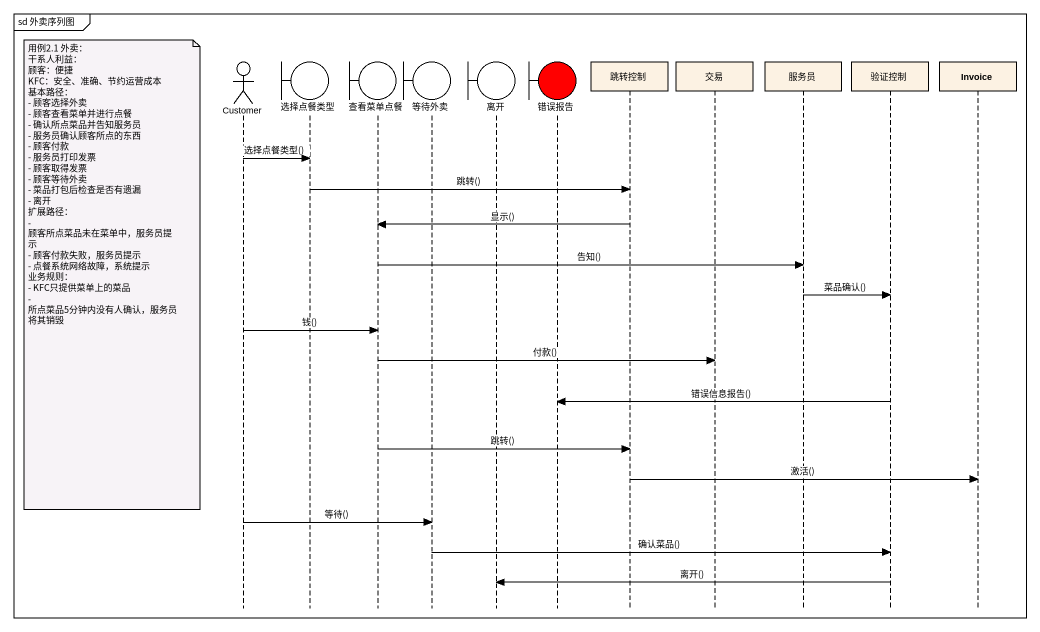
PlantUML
@startuml
mainframe sd 外卖序列图
hide footbox
actor Customer
boundary 选择点餐类型
boundary 查看菜单点餐
boundary 等待外卖
boundary 离开
boundary 错误报告 #FF0000
participant 跳转控制
participant 交易
participant 服务员
participant 验证控制
participant Invoice

Customer -> 选择点餐类型 : 选择点餐类型()
选择点餐类型 -> 跳转控制 : 跳转()
跳转控制 -> 查看菜单点餐 : 显示()
查看菜单点餐 -> 服务员 : 告知()
note left of Customer
  用例2.1 外卖：
  干系人利益：
  顾客：便捷
  KFC：安全、准确、节约运营成本
  基本路径：
  - 顾客选择外卖
  - 顾客查看菜单并进行点餐
  - 确认所点菜品并告知服务员
  - 服务员确认顾客所点的东西
  - 顾客付款
  - 服务员打印发票
  - 顾客取得发票
  - 顾客等待外卖
  - 菜品打包后检查是否有遗漏
  - 离开
  扩展路径：
  - 顾客所点菜品未在菜单中，服务员提示
  - 顾客付款失败，服务员提示
  - 点餐系统网络故障，系统提示
  业务规则：
  - KFC只提供菜单上的菜品
  - 所点菜品5分钟内没有人确认，服务员将其销毁
end note
服务员 -> 验证控制 : 菜品确认()
Customer -> 查看菜单点餐 : 钱()
查看菜单点餐 -> 交易 : 付款()
验证控制 -> 错误报告 : 错误信息报告()
查看菜单点餐 -> 跳转控制 : 跳转()
跳转控制 -> Invoice : 激活()
Customer -> 等待外卖 : 等待()
等待外卖 -> 验证控制 : 确认菜品()
验证控制 -> 离开 : 离开()
@enduml
